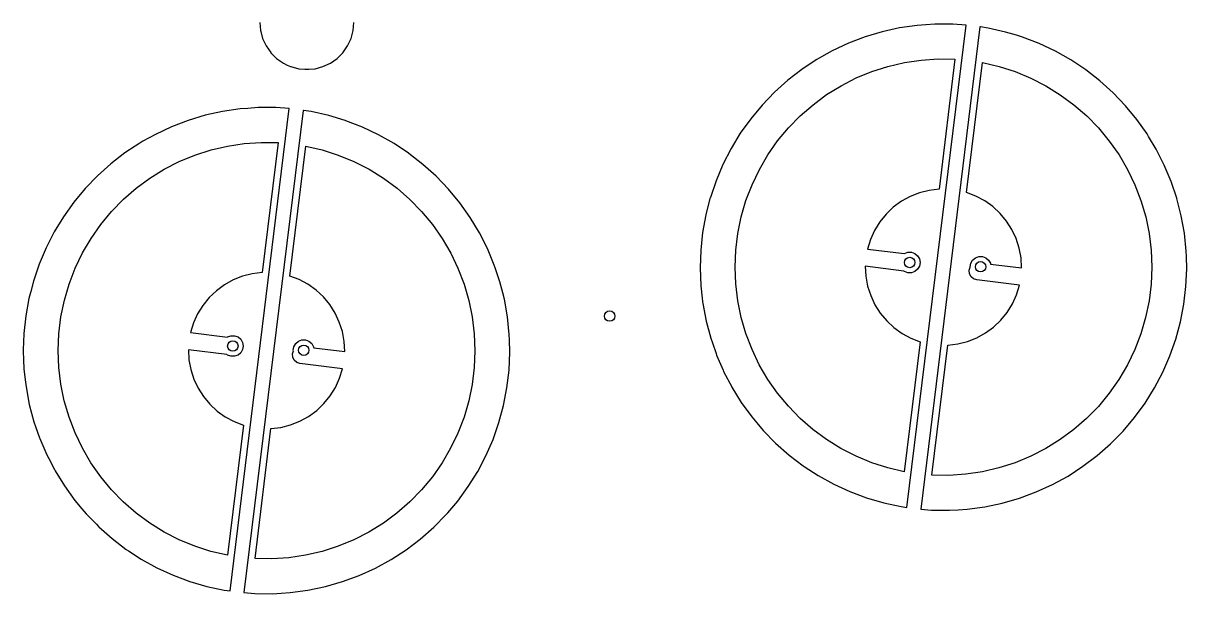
# Model space of a CAD drawing. Extents: x -114 to 114, y -62 to 23.
# Drawn here: x -92.71 to -59.21, y -32.65 to -16.22 of the extents above; entities that cross this region are included whole.
import ezdxf

# ---------------------------------------------------------------- set-up
doc = ezdxf.new("R2010")
doc.units = 0
doc.layers.add('BLACK', color=7, linetype='CONTINUOUS')

msp = doc.modelspace()

# ---------------------------------------------------------------- linework, layer by layer
at = {"layer": 'BLACK', "linetype": 'CONTINUOUS'}
for p, q in [((-85.9029, -16.196), (-85.8823, -16.4314)), ((-83.2122, -16.4314), (-83.1916, -16.196)), ((-67.4842, -16.3548), (-67.9854, -16.4659)), ((-66.9762, -16.2807), (-67.4842, -16.3548)), ((-67.4842, -16.3548), (-67.4842, -16.3548)), ((-67.2712, -30.1677), (-65.5653, -16.2738)), ((-66.7262, -16.2628), (-66.9762, -16.2807)), ((-66.9762, -16.2807), (-66.9762, -16.2807)), ((-65.1684, -16.3238), (-66.8739, -30.2144)), ((-66.4641, -16.244), (-66.7262, -16.2628)), ((-65.9508, -16.2449), (-66.4641, -16.244)), ((-66.4641, -16.244), (-66.4641, -16.244)), ((-66.4641, -16.244), (-66.4641, -16.244)), ((-65.5653, -16.2738), (-65.9508, -16.2449)), ((-65.9508, -16.2449), (-65.9508, -16.2449)), ((-65.1558, -16.3257), (-65.1684, -16.3238)), ((-64.9311, -16.3592), (-65.1558, -16.3257)), ((-64.4303, -16.4721), (-64.9311, -16.3592)), ((-64.9311, -16.3592), (-64.9311, -16.3592)), ((-64.9311, -16.3592), (-64.9311, -16.3592)), ((-85.8823, -16.4314), (-85.8823, -16.4314)), ((-85.8823, -16.4314), (-85.8823, -16.4314)), ((-85.8823, -16.4314), (-85.8754, -16.4573)), ((-85.8754, -16.4573), (-85.8212, -16.6597)), ((-85.8212, -16.6597), (-85.7213, -16.8738)), ((-83.3732, -16.8738), (-83.2734, -16.6597)), ((-83.2734, -16.6597), (-83.2122, -16.4314)), ((-83.2122, -16.4314), (-83.2122, -16.4314)), ((-68.4771, -16.6134), (-68.9567, -16.7966)), ((-67.9854, -16.4659), (-68.4771, -16.6134)), ((-67.9854, -16.4659), (-67.9854, -16.4659)), ((-64.1201, -16.5663), (-64.4303, -16.4721)), ((-64.4303, -16.4721), (-64.4303, -16.4721)), ((-64.4303, -16.4721), (-64.4303, -16.4721)), ((-63.9391, -16.6213), (-64.1201, -16.5663)), ((-63.4601, -16.8062), (-63.9391, -16.6213)), ((-63.9391, -16.6213), (-63.9391, -16.6213)), ((-85.7213, -16.8738), (-85.7213, -16.8738)), ((-85.7213, -16.8738), (-85.5886, -17.0634)), ((-85.5886, -17.0634), (-85.5858, -17.0674)), ((-85.5858, -17.0674), (-85.4187, -17.2345)), ((-83.6759, -17.2345), (-83.5088, -17.0674)), ((-83.5088, -17.0674), (-83.3732, -16.8738)), ((-69.4216, -17.0143), (-69.7312, -17.1881)), ((-68.9567, -16.7966), (-69.4216, -17.0143)), ((-68.9567, -16.7966), (-68.9567, -16.7966)), ((-62.996, -17.0255), (-63.4601, -16.8062)), ((-62.5492, -17.2783), (-62.996, -17.0255)), ((-62.996, -17.0255), (-62.996, -17.0255)), ((-85.4187, -17.2345), (-85.2251, -17.37)), ((-85.2251, -17.37), (-85.2251, -17.37)), ((-85.2251, -17.37), (-85.2251, -17.37)), ((-85.2251, -17.37), (-85.2251, -17.37)), ((-85.2251, -17.37), (-85.1108, -17.4233)), ((-84.0836, -17.4699), (-83.8694, -17.37)), ((-83.8694, -17.37), (-83.6759, -17.2345)), ((-70.0006, -17.3525), (-70.2974, -17.5489)), ((-69.8693, -17.2656), (-70.0006, -17.3525)), ((-69.7312, -17.1881), (-69.8693, -17.2656)), ((-67.8186, -17.4616), (-67.3437, -17.3508)), ((-67.3437, -17.3508), (-66.8613, -17.279)), ((-66.8613, -17.279), (-66.3747, -17.2466)), ((-66.3747, -17.2466), (-65.8871, -17.2538)), ((-65.8871, -17.2538), (-66.3468, -20.9982)), ((-65.5528, -21.0957), (-65.093, -17.3513)), ((-65.093, -17.3513), (-64.6182, -17.4623)), ((-62.1225, -17.5629), (-62.5492, -17.2783)), ((-62.5492, -17.2783), (-62.5492, -17.2783)), ((-85.1108, -17.4233), (-85.0196, -17.4659)), ((-85.0196, -17.4659), (-85.0109, -17.4699)), ((-85.0109, -17.4699), (-85.0109, -17.4699)), ((-85.0109, -17.4699), (-84.7827, -17.5311)), ((-84.7827, -17.5311), (-84.7827, -17.5311)), ((-84.7827, -17.5311), (-84.7827, -17.5311)), ((-84.7827, -17.5311), (-84.6062, -17.5465)), ((-84.6062, -17.5465), (-84.6062, -17.5465)), ((-84.6062, -17.5465), (-84.4883, -17.5465)), ((-84.4883, -17.5465), (-84.3119, -17.5311)), ((-84.3119, -17.5311), (-84.0836, -17.4699)), ((-84.3119, -17.5311), (-84.3119, -17.5311)), ((-84.3119, -17.5311), (-84.3119, -17.5311)), ((-70.2974, -17.5489), (-70.7036, -17.8629)), ((-68.7337, -17.7967), (-68.283, -17.6105)), ((-68.283, -17.6105), (-67.8186, -17.4616)), ((-64.6182, -17.4623), (-64.1539, -17.6114)), ((-64.1539, -17.6114), (-63.7032, -17.7978)), ((-62.1221, -17.5632), (-62.1225, -17.5629)), ((-61.717, -17.8785), (-62.1221, -17.5632)), ((-62.1221, -17.5632), (-62.1221, -17.5632)), ((-70.7036, -17.8629), (-71.0857, -18.2057)), ((-69.5825, -18.2756), (-69.1678, -18.0189)), ((-69.1678, -18.0189), (-68.7337, -17.7967)), ((-63.7032, -17.7978), (-63.2692, -18.0202)), ((-63.2692, -18.0202), (-62.8546, -18.2771)), ((-61.3361, -18.2227), (-61.717, -17.8785)), ((-61.717, -17.8785), (-61.717, -17.8785)), ((-61.717, -17.8785), (-61.717, -17.8785)), ((-71.0857, -18.2057), (-71.4416, -18.5756)), ((-69.9749, -18.5651), (-69.5825, -18.2756)), ((-62.8546, -18.2771), (-62.4623, -18.5667)), ((-60.9814, -18.5939), (-61.3361, -18.2227)), ((-86.4646, -18.6861), (-86.9726, -18.7602)), ((-86.7596, -32.5731), (-85.0537, -18.6792)), ((-86.2512, -18.6708), (-86.4646, -18.6861)), ((-86.4646, -18.6861), (-86.4646, -18.6861)), ((-84.6568, -18.7292), (-86.3623, -32.6198)), ((-85.9525, -18.6494), (-86.2512, -18.6708)), ((-85.4392, -18.6503), (-85.9525, -18.6494)), ((-85.9525, -18.6494), (-85.9525, -18.6494)), ((-85.9525, -18.6494), (-85.9525, -18.6494)), ((-85.0537, -18.6792), (-85.4392, -18.6503)), ((-85.4392, -18.6503), (-85.4392, -18.6503)), ((-84.6442, -18.731), (-84.6568, -18.7292)), ((-84.4195, -18.7646), (-84.6442, -18.731)), ((-71.4417, -18.5756), (-71.7696, -18.9706)), ((-71.4416, -18.5756), (-71.4417, -18.5756)), ((-70.3426, -18.8855), (-69.9749, -18.5651)), ((-62.4623, -18.5667), (-62.0948, -18.8873)), ((-60.6549, -18.99), (-60.9814, -18.5939)), ((-87.9655, -19.0188), (-88.4451, -19.2019)), ((-87.4738, -18.8713), (-87.9655, -19.0188)), ((-86.9726, -18.7602), (-87.4738, -18.8713)), ((-87.4738, -18.8713), (-87.4738, -18.8713)), ((-86.9726, -18.7602), (-86.9726, -18.7602)), ((-83.9187, -18.8775), (-84.4195, -18.7646)), ((-84.4195, -18.7646), (-84.4195, -18.7646)), ((-84.4195, -18.7646), (-84.4195, -18.7646)), ((-83.445, -19.0214), (-83.9187, -18.8775)), ((-83.9187, -18.8775), (-83.9187, -18.8775)), ((-83.9187, -18.8775), (-83.9187, -18.8775)), ((-83.4275, -19.0267), (-83.445, -19.0214)), ((-82.9485, -19.2115), (-83.4275, -19.0267)), ((-83.4275, -19.0267), (-83.4275, -19.0267)), ((-71.7696, -18.9706), (-72.0677, -19.3885)), ((-71.7696, -18.9706), (-71.7696, -18.9706)), ((-70.683, -19.2347), (-70.3426, -18.8855)), ((-62.0948, -18.8873), (-61.7546, -19.2367)), ((-60.3582, -19.409), (-60.6549, -18.99)), ((-88.91, -19.4197), (-89.2667, -19.6199)), ((-88.4451, -19.202), (-88.91, -19.4197)), ((-88.4451, -19.2019), (-88.4451, -19.202)), ((-82.4844, -19.4309), (-82.9485, -19.2115)), ((-72.0677, -19.3886), (-72.3344, -19.8272)), ((-72.0677, -19.3885), (-72.0677, -19.3886)), ((-70.9939, -19.6105), (-70.683, -19.2347)), ((-61.7546, -19.2367), (-61.4439, -19.6126)), ((-60.3169, -19.4774), (-60.3582, -19.409)), ((-89.489, -19.7579), (-89.7858, -19.9543)), ((-89.3577, -19.671), (-89.489, -19.7579)), ((-89.2667, -19.6199), (-89.3577, -19.671)), ((-87.307, -19.867), (-86.8321, -19.7562)), ((-86.8321, -19.7562), (-86.3497, -19.6844)), ((-86.3497, -19.6844), (-85.8631, -19.652)), ((-85.8631, -19.652), (-85.3755, -19.6592)), ((-85.3755, -19.6592), (-85.8352, -23.4036)), ((-85.0412, -23.5011), (-84.5815, -19.7567)), ((-84.5815, -19.7567), (-84.1066, -19.8677)), ((-82.0376, -19.6837), (-82.4844, -19.4309)), ((-82.4844, -19.4309), (-82.4844, -19.4309)), ((-81.6244, -19.9593), (-82.0376, -19.6837)), ((-82.0376, -19.6837), (-82.0376, -19.6837)), ((-71.2732, -20.0102), (-70.9939, -19.6105)), ((-61.4439, -19.6126), (-61.1647, -20.0124)), ((-60.093, -19.8486), (-60.3169, -19.4774)), ((-89.7858, -19.9543), (-90.192, -20.2682)), ((-88.2221, -20.2021), (-87.7714, -20.0159)), ((-87.7714, -20.0159), (-87.307, -19.867)), ((-84.1066, -19.8677), (-83.6423, -20.0168)), ((-83.6423, -20.0168), (-83.1916, -20.2032)), ((-81.6105, -19.9686), (-81.6244, -19.9593)), ((-81.6083, -19.9703), (-81.6105, -19.9686)), ((-81.2054, -20.2839), (-81.6083, -19.9703)), ((-72.3344, -19.8272), (-72.5682, -20.2842)), ((-72.3344, -19.8272), (-72.3344, -19.8272)), ((-71.5192, -20.4313), (-71.2732, -20.0102)), ((-61.1647, -20.0124), (-60.9189, -20.4336)), ((-59.8608, -20.3064), (-60.093, -19.8486)), ((-90.192, -20.2682), (-90.5741, -20.6111)), ((-89.0709, -20.681), (-88.6562, -20.4243)), ((-88.6562, -20.4243), (-88.2221, -20.2021)), ((-83.1916, -20.2032), (-82.7576, -20.4256)), ((-82.7576, -20.4256), (-82.343, -20.6824)), ((-80.8245, -20.6281), (-81.2054, -20.2839)), ((-81.2054, -20.2839), (-81.2054, -20.2839)), ((-81.2054, -20.2839), (-81.2054, -20.2839)), ((-72.5683, -20.2842), (-72.768, -20.7571)), ((-72.5682, -20.2842), (-72.5683, -20.2842)), ((-71.7302, -20.871), (-71.5192, -20.4313)), ((-60.9189, -20.4336), (-60.7081, -20.8734)), ((-59.6626, -20.78), (-59.8608, -20.3064)), ((-90.5741, -20.6111), (-90.9301, -20.981)), ((-89.4633, -20.9705), (-89.0709, -20.681)), ((-82.343, -20.6824), (-81.9507, -20.9721)), ((-80.4698, -20.9993), (-80.8245, -20.6281)), ((-72.768, -20.7571), (-72.9305, -21.2371)), ((-72.768, -20.7571), (-72.768, -20.7571)), ((-90.9301, -20.981), (-91.258, -21.376)), ((-90.9301, -20.981), (-90.9301, -20.981)), ((-89.831, -21.2909), (-89.4633, -20.9705)), ((-81.9507, -20.9721), (-81.5832, -21.2927)), ((-80.1433, -21.3954), (-80.4698, -20.9993)), ((-71.9047, -21.3263), (-71.7302, -20.871)), ((-66.9118, -21.1037), (-67.1796, -21.2097)), ((-66.6327, -21.0328), (-66.9118, -21.1037)), ((-66.3468, -20.9982), (-66.6327, -21.0328)), ((-65.2838, -21.1985), (-65.5528, -21.0957)), ((-60.7081, -20.8734), (-60.5337, -21.3288)), ((-59.5032, -21.2567), (-59.6626, -20.78)), ((-59.6626, -20.78), (-59.6626, -20.78)), ((-91.258, -21.376), (-91.5561, -21.7939)), ((-91.258, -21.376), (-91.258, -21.376)), ((-90.1714, -21.6401), (-89.831, -21.2909)), ((-81.5832, -21.2927), (-81.243, -21.6421)), ((-79.8466, -21.8144), (-80.1433, -21.3954)), ((-72.9326, -21.2434), (-73.0085, -21.5368)), ((-72.9305, -21.2371), (-72.9326, -21.2434)), ((-72.0418, -21.7944), (-71.9047, -21.3263)), ((-67.4316, -21.3489), (-67.6638, -21.5193)), ((-67.1796, -21.2097), (-67.4316, -21.3489)), ((-65.0301, -21.3348), (-65.2838, -21.1985)), ((-64.7959, -21.5023), (-65.0301, -21.3348)), ((-60.5337, -21.3288), (-60.3969, -21.7969)), ((-59.4998, -21.2668), (-59.5032, -21.2567)), ((-59.373, -21.7643), (-59.4998, -21.2668)), ((-90.4823, -22.0159), (-90.1714, -21.6401)), ((-81.243, -21.6421), (-80.9323, -22.018)), ((-73.0612, -21.7404), (-73.1529, -22.2455)), ((-73.0085, -21.5368), (-73.0612, -21.7404)), ((-67.8724, -21.7178), (-68.0538, -21.9414)), ((-67.6638, -21.5193), (-67.8724, -21.7178)), ((-64.5851, -21.6984), (-64.7959, -21.5023)), ((-64.401, -21.9199), (-64.5851, -21.6984)), ((-59.2829, -22.2697), (-59.373, -21.7643)), ((-91.5561, -21.794), (-91.8228, -22.2326)), ((-91.5561, -21.7939), (-91.5561, -21.794)), ((-90.7616, -22.4156), (-90.4823, -22.0159)), ((-80.9323, -22.018), (-80.6531, -22.4178)), ((-79.5814, -22.254), (-79.8466, -21.8144)), ((-72.1403, -22.272), (-72.0418, -21.7944)), ((-68.0538, -21.9414), (-68.2053, -22.1864)), ((-64.2467, -22.163), (-64.401, -21.9199)), ((-60.3969, -21.7969), (-60.2986, -22.2746)), ((-91.8228, -22.2326), (-92.0567, -22.6896)), ((-91.8228, -22.2326), (-91.8228, -22.2326)), ((-91.0076, -22.8367), (-90.7616, -22.4156)), ((-80.6531, -22.4178), (-80.4073, -22.839)), ((-79.3492, -22.7118), (-79.5814, -22.254)), ((-73.1529, -22.2455), (-73.2075, -22.756)), ((-72.1997, -22.756), (-72.1403, -22.272)), ((-68.2053, -22.1864), (-68.3242, -22.4486)), ((-64.1247, -22.4239), (-64.2467, -22.163)), ((-64.037, -22.6982), (-64.1247, -22.4239)), ((-60.2986, -22.2746), (-60.2394, -22.7587)), ((-59.2302, -22.7804), (-59.2829, -22.2697)), ((-92.0567, -22.6896), (-92.2564, -23.1625)), ((-92.0567, -22.6896), (-92.0567, -22.6896)), ((-79.1511, -23.1854), (-79.3492, -22.7118)), ((-73.2075, -22.756), (-73.2244, -23.2642)), ((-73.2075, -22.756), (-73.2075, -22.756)), ((-73.2075, -22.756), (-73.2075, -22.756)), ((-72.2197, -23.2433), (-72.1997, -22.756)), ((-68.3242, -22.4486), (-68.4086, -22.724)), ((-68.4086, -22.724), (-67.3454, -22.8545)), ((-63.9851, -22.9814), (-64.037, -22.6982)), ((-60.2394, -22.7587), (-60.2197, -23.2459)), ((-91.2186, -23.2764), (-91.0076, -22.8367)), ((-80.4073, -22.839), (-80.1965, -23.2788)), ((-67.3454, -22.8545), (-67.3417, -22.8514)), ((-67.3417, -22.8514), (-67.2438, -22.8158)), ((-67.2438, -22.8158), (-67.1396, -22.8158)), ((-67.1396, -22.8158), (-67.0417, -22.8514)), ((-67.0417, -22.8514), (-66.9619, -22.9184)), ((-66.9619, -22.9184), (-66.9098, -23.0086)), ((-66.9098, -23.0086), (-66.8917, -23.1112)), ((-66.8917, -23.1112), (-66.9098, -23.2138)), ((-65.4311, -23.1305), (-65.379, -23.0402)), ((-65.379, -23.0402), (-65.2991, -22.9733)), ((-65.2991, -22.9733), (-65.2012, -22.9376)), ((-65.2012, -22.9376), (-65.097, -22.9376)), ((-65.097, -22.9376), (-64.9991, -22.9733)), ((-64.9991, -22.9733), (-64.9193, -23.0402)), ((-64.9193, -23.0402), (-64.8672, -23.1305)), ((-63.9698, -23.269), (-63.9851, -22.9814)), ((-59.2253, -22.9424), (-59.2302, -22.7804)), ((-59.2302, -22.7804), (-59.2302, -22.7804)), ((-59.2302, -22.7804), (-59.2302, -22.7804)), ((-59.2149, -23.2935), (-59.2253, -22.9424)), ((-92.2564, -23.1625), (-92.4202, -23.6463)), ((-92.2564, -23.1625), (-92.2564, -23.1625)), ((-91.3931, -23.7317), (-91.2186, -23.2764)), ((-86.1211, -23.4382), (-86.4002, -23.5091)), ((-85.8352, -23.4036), (-86.1211, -23.4382)), ((-80.1965, -23.2788), (-80.0221, -23.7342)), ((-79.1231, -23.2691), (-79.1511, -23.1854)), ((-78.9882, -23.6722), (-79.1231, -23.2691)), ((-73.2244, -23.2642), (-73.2245, -23.2691)), ((-73.2245, -23.2691), (-73.2039, -23.782)), ((-72.1999, -23.7306), (-72.2197, -23.2433)), ((-67.3589, -23.3566), (-68.4695, -23.2202)), ((-68.4695, -23.2202), (-68.4542, -23.5078)), ((-67.3417, -23.371), (-67.3589, -23.3566)), ((-67.2438, -23.4067), (-67.3417, -23.371)), ((-67.1396, -23.4067), (-67.2438, -23.4067)), ((-67.0417, -23.371), (-67.1396, -23.4067)), ((-66.9619, -23.304), (-67.0417, -23.371)), ((-66.9098, -23.2138), (-66.9619, -23.304)), ((-65.4752, -23.336), (-65.4464, -23.2486)), ((-65.468, -23.4333), (-65.4752, -23.336)), ((-65.4241, -23.5204), (-65.468, -23.4333)), ((-65.4491, -23.2331), (-65.4311, -23.1305)), ((-65.4464, -23.2486), (-65.4491, -23.2331)), ((-64.8672, -23.1305), (-64.8621, -23.1594)), ((-64.8621, -23.1594), (-63.9698, -23.269)), ((-60.2197, -23.2459), (-60.2396, -23.7332)), ((-59.2373, -23.8064), (-59.2149, -23.2935)), ((-92.421, -23.6488), (-92.4985, -23.9485)), ((-92.4202, -23.6463), (-92.421, -23.6488)), ((-91.5302, -24.1998), (-91.3931, -23.7317)), ((-86.92, -23.7543), (-87.1522, -23.9246)), ((-86.668, -23.615), (-86.92, -23.7543)), ((-86.4002, -23.5091), (-86.668, -23.615)), ((-84.7722, -23.6039), (-85.0412, -23.5011)), ((-84.5185, -23.7402), (-84.7722, -23.6039)), ((-84.2843, -23.9077), (-84.5185, -23.7402)), ((-80.0221, -23.7342), (-79.8853, -24.2023)), ((-78.8812, -24.0918), (-78.9882, -23.6722)), ((-73.2039, -23.782), (-73.2039, -23.782)), ((-73.2039, -23.782), (-73.1632, -24.139)), ((-72.1407, -24.2146), (-72.1999, -23.7306)), ((-68.4542, -23.5078), (-68.4023, -23.791)), ((-65.3502, -23.5841), (-65.4241, -23.5204)), ((-65.2576, -23.6146), (-65.3502, -23.5841)), ((-64.0307, -23.7653), (-65.2576, -23.6146)), ((-64.1151, -24.0406), (-64.0307, -23.7653)), ((-60.2396, -23.7332), (-60.299, -24.2172)), ((-92.4985, -23.9485), (-92.5496, -24.1458)), ((-87.1522, -23.9246), (-87.3608, -24.1232)), ((-84.0735, -24.1038), (-84.2843, -23.9077)), ((-83.8894, -24.3253), (-84.0735, -24.1038)), ((-78.8682, -24.1428), (-78.8812, -24.0918)), ((-68.4023, -23.791), (-68.3146, -24.0653)), ((-68.3146, -24.0653), (-68.1926, -24.3262)), ((-64.234, -24.3028), (-64.1151, -24.0406)), ((-59.2972, -24.3163), (-59.2373, -23.8064)), ((-92.5496, -24.1458), (-92.6414, -24.6509)), ((-91.6287, -24.6774), (-91.5302, -24.1998)), ((-87.5423, -24.3468), (-87.6937, -24.5918)), ((-87.3608, -24.1232), (-87.5423, -24.3468)), ((-83.7351, -24.5684), (-83.8894, -24.3253)), ((-79.8853, -24.2023), (-79.787, -24.68)), ((-78.8614, -24.1697), (-78.8682, -24.1428)), ((-78.7713, -24.6751), (-78.8614, -24.1697)), ((-73.1632, -24.139), (-73.1523, -24.235)), ((-73.1523, -24.235), (-73.1458, -24.2921)), ((-73.1458, -24.2921), (-73.0505, -24.7965)), ((-72.0424, -24.6923), (-72.1407, -24.2146)), ((-68.1926, -24.3262), (-68.0383, -24.5693)), ((-64.3855, -24.5478), (-64.234, -24.3028)), ((-60.299, -24.2172), (-60.3976, -24.6949)), ((-59.3943, -24.8204), (-59.2972, -24.3163)), ((-92.6414, -24.6509), (-92.6959, -25.1613)), ((-91.6881, -25.1614), (-91.6287, -24.6774)), ((-87.6937, -24.5918), (-87.8126, -24.854)), ((-83.6131, -24.8293), (-83.7351, -24.5684)), ((-79.787, -24.68), (-79.7278, -25.164)), ((-78.7186, -25.1858), (-78.7713, -24.6751)), ((-71.9056, -25.1604), (-72.0424, -24.6923)), ((-68.0383, -24.5693), (-67.8542, -24.7908)), ((-64.7755, -24.97), (-64.5669, -24.7714)), ((-64.5669, -24.7714), (-64.3855, -24.5478)), ((-60.3976, -24.6949), (-60.5346, -25.1629)), ((-87.8126, -24.854), (-87.897, -25.1294)), ((-83.5254, -25.1036), (-83.6131, -24.8293)), ((-83.4735, -25.3868), (-83.5254, -25.1036)), ((-73.0505, -24.7965), (-72.9185, -25.2926)), ((-67.8542, -24.7908), (-67.6434, -24.9869)), ((-67.6434, -24.9869), (-67.4092, -25.1545)), ((-65.0077, -25.1403), (-64.7755, -24.97)), ((-59.528, -25.316), (-59.3943, -24.8204)), ((-92.6959, -25.1614), (-92.7115, -25.6305)), ((-92.6959, -25.1613), (-92.6959, -25.1614)), ((-92.6959, -25.1614), (-92.6959, -25.1614)), ((-91.7081, -25.6487), (-91.6881, -25.1614)), ((-87.897, -25.1294), (-86.8338, -25.2599)), ((-86.8338, -25.2599), (-86.8301, -25.2568)), ((-86.8301, -25.2568), (-86.7322, -25.2212)), ((-86.7322, -25.2212), (-86.628, -25.2212)), ((-86.628, -25.2212), (-86.5301, -25.2568)), ((-86.5301, -25.2568), (-86.4503, -25.3238)), ((-86.4503, -25.3238), (-86.3982, -25.414)), ((-86.3982, -25.414), (-86.3801, -25.5166)), ((-84.9195, -25.5359), (-84.8674, -25.4456)), ((-84.8674, -25.4456), (-84.7876, -25.3787)), ((-84.7876, -25.3787), (-84.6896, -25.343)), ((-84.6896, -25.343), (-84.5855, -25.343)), ((-84.5855, -25.343), (-84.4876, -25.3787)), ((-84.4876, -25.3787), (-84.4077, -25.4456)), ((-84.4077, -25.4456), (-84.3556, -25.5359)), ((-83.4582, -25.6744), (-83.4735, -25.3868)), ((-79.7278, -25.164), (-79.7081, -25.6513)), ((-78.7141, -25.3369), (-78.7186, -25.1858)), ((-78.7186, -25.1858), (-78.7186, -25.1858)), ((-78.7186, -25.1858), (-78.7186, -25.1858)), ((-78.7033, -25.6989), (-78.7141, -25.3369)), ((-72.9185, -25.2926), (-72.8716, -25.4281)), ((-72.8716, -25.4281), (-72.7672, -25.7295)), ((-71.7312, -25.6158), (-71.9056, -25.1604)), ((-67.4092, -25.1545), (-67.1555, -25.2907)), ((-66.8865, -25.3935), (-67.3463, -29.1379)), ((-67.1555, -25.2907), (-66.8865, -25.3935)), ((-66.0925, -25.491), (-65.8066, -25.4564)), ((-65.8066, -25.4564), (-65.5275, -25.3855)), ((-65.5275, -25.3855), (-65.2597, -25.2796)), ((-65.2597, -25.2796), (-65.0077, -25.1403)), ((-60.5346, -25.1629), (-60.7091, -25.6182)), ((-59.6977, -25.8005), (-59.528, -25.316)), ((-92.7115, -25.6305), (-92.7129, -25.6745)), ((-92.7129, -25.6745), (-92.7035, -25.9102)), ((-91.6884, -26.136), (-91.7081, -25.6487)), ((-86.8473, -25.762), (-87.9579, -25.6256)), ((-87.9579, -25.6256), (-87.9426, -25.9132)), ((-86.8301, -25.7764), (-86.8473, -25.762)), ((-86.7322, -25.812), (-86.8301, -25.7764)), ((-86.5301, -25.7764), (-86.628, -25.812)), ((-86.4503, -25.7094), (-86.5301, -25.7764)), ((-86.3982, -25.6192), (-86.4503, -25.7094)), ((-86.3801, -25.5166), (-86.3982, -25.6192)), ((-84.9637, -25.7414), (-84.9348, -25.654)), ((-84.9564, -25.8387), (-84.9637, -25.7414)), ((-84.9376, -25.6385), (-84.9195, -25.5359)), ((-84.9348, -25.654), (-84.9376, -25.6385)), ((-84.3556, -25.5359), (-84.3505, -25.5648)), ((-84.3505, -25.5648), (-83.4582, -25.6744)), ((-79.7081, -25.6513), (-79.728, -26.1386)), ((-78.7257, -26.2118), (-78.7033, -25.6989)), ((-72.7672, -25.7295), (-72.7505, -25.7778)), ((-72.7505, -25.7778), (-72.5636, -26.2118)), ((-71.5204, -26.0556), (-71.7312, -25.6158)), ((-66.5522, -29.2354), (-66.0925, -25.491)), ((-60.7091, -25.6182), (-60.9201, -26.0579)), ((-92.7035, -25.9102), (-92.6923, -26.1874)), ((-87.9426, -25.9132), (-87.8907, -26.1964)), ((-86.628, -25.812), (-86.7322, -25.812)), ((-84.9125, -25.9258), (-84.9564, -25.8387)), ((-84.8386, -25.9895), (-84.9125, -25.9258)), ((-84.746, -26.02), (-84.8386, -25.9895)), ((-83.5191, -26.1706), (-84.746, -26.02)), ((-71.2747, -26.4768), (-71.5204, -26.0556)), ((-60.9201, -26.0579), (-61.1661, -26.479)), ((-59.9024, -26.2713), (-59.6977, -25.8005)), ((-92.6923, -26.1874), (-92.6503, -26.5566)), ((-91.6291, -26.62), (-91.6884, -26.136)), ((-87.8907, -26.1964), (-87.803, -26.4707)), ((-83.7225, -26.7082), (-83.6036, -26.446)), ((-83.6036, -26.446), (-83.5191, -26.1706)), ((-79.728, -26.1386), (-79.7874, -26.6226)), ((-78.7856, -26.7216), (-78.7257, -26.2118)), ((-72.5636, -26.2118), (-72.5474, -26.2493)), ((-72.5474, -26.2493), (-72.3141, -26.6975)), ((-60.141, -26.7259), (-59.9024, -26.2713)), ((-92.6503, -26.5566), (-92.6342, -26.6975)), ((-92.6342, -26.6975), (-92.5389, -27.2019)), ((-91.5308, -27.0977), (-91.6291, -26.62)), ((-87.803, -26.4707), (-87.681, -26.7316)), ((-87.681, -26.7316), (-87.5267, -26.9747)), ((-83.8739, -26.9532), (-83.7225, -26.7082)), ((-79.7874, -26.6226), (-79.886, -27.1002)), ((-78.8827, -27.2258), (-78.7856, -26.7216)), ((-72.3141, -26.6975), (-72.3104, -26.7046)), ((-72.3104, -26.7046), (-72.3104, -26.7046)), ((-72.3104, -26.7046), (-72.0406, -27.1414)), ((-70.9955, -26.8766), (-71.2747, -26.4768)), ((-61.1661, -26.479), (-61.4455, -26.8788)), ((-60.4123, -27.1617), (-60.141, -26.7259)), ((-91.394, -27.5658), (-91.5308, -27.0977)), ((-87.5267, -26.9747), (-87.3427, -27.1962)), ((-84.0553, -27.1768), (-83.8739, -26.9532)), ((-79.886, -27.1002), (-80.023, -27.5683)), ((-70.6847, -27.2525), (-70.9955, -26.8766)), ((-61.4455, -26.8788), (-61.7564, -27.2545)), ((-92.5389, -27.2019), (-92.4069, -27.698)), ((-87.3427, -27.1962), (-87.1318, -27.3923)), ((-87.1318, -27.3923), (-86.8976, -27.5598)), ((-84.4961, -27.5457), (-84.2639, -27.3754)), ((-84.2639, -27.3754), (-84.0553, -27.1768)), ((-79.0164, -27.7214), (-78.8827, -27.2258)), ((-72.0406, -27.1414), (-71.7396, -27.5572)), ((-70.3445, -27.6019), (-70.6847, -27.2525)), ((-61.7564, -27.2545), (-62.0968, -27.6037)), ((-60.7148, -27.5765), (-60.4123, -27.1617)), ((-92.4069, -27.698), (-92.36, -27.8335)), ((-91.2196, -28.0212), (-91.394, -27.5658)), ((-86.8976, -27.5598), (-86.6439, -27.6961)), ((-86.3749, -27.7989), (-86.8347, -31.5433)), ((-86.6439, -27.6961), (-86.3749, -27.7989)), ((-85.295, -27.8618), (-85.0159, -27.7909)), ((-85.0159, -27.7909), (-84.7481, -27.6849)), ((-84.7481, -27.6849), (-84.4961, -27.5457)), ((-80.023, -27.5683), (-80.1975, -28.0236)), ((-79.1861, -28.2059), (-79.0164, -27.7214)), ((-71.7396, -27.5572), (-71.7396, -27.5573)), ((-71.7396, -27.5573), (-71.5937, -27.7305)), ((-71.5937, -27.7305), (-71.4089, -27.9499)), ((-69.977, -27.9225), (-70.3445, -27.6019)), ((-62.0968, -27.6037), (-62.4644, -27.9241)), ((-61.0468, -27.968), (-60.7148, -27.5765)), ((-92.36, -27.8335), (-92.2478, -28.1575)), ((-91.0089, -28.461), (-91.2196, -28.0212)), ((-86.0406, -31.6408), (-85.5809, -27.8964)), ((-85.5809, -27.8964), (-85.295, -27.8618)), ((-80.1975, -28.0236), (-80.4085, -28.4633)), ((-71.4089, -27.9499), (-71.0504, -28.3174)), ((-69.5847, -28.2122), (-69.977, -27.9225)), ((-62.4644, -27.9241), (-62.8568, -28.2136)), ((-61.4067, -28.3342), (-61.0468, -27.968)), ((-92.2478, -28.1575), (-92.2389, -28.1832)), ((-92.2389, -28.1832), (-92.0358, -28.6546)), ((-90.7631, -28.8822), (-91.0089, -28.461)), ((-80.4085, -28.4633), (-80.6545, -28.8844)), ((-79.3908, -28.6767), (-79.1861, -28.2059)), ((-71.0504, -28.3174), (-70.6659, -28.6575)), ((-69.1701, -28.469), (-69.5847, -28.2122)), ((-68.7361, -28.6914), (-69.1701, -28.469)), ((-63.2715, -28.4703), (-63.7056, -28.6925)), ((-62.8568, -28.2136), (-63.2715, -28.4703)), ((-61.7924, -28.673), (-61.4067, -28.3342)), ((-92.0358, -28.6546), (-92.0358, -28.6547)), ((-92.0358, -28.6547), (-91.9807, -28.7605)), ((-91.9807, -28.7605), (-91.8184, -29.0723)), ((-79.6294, -29.1313), (-79.3908, -28.6767)), ((-70.6659, -28.6575), (-70.2575, -28.9686)), ((-68.2855, -28.8778), (-68.7361, -28.6914)), ((-63.7056, -28.6925), (-64.1563, -28.8787)), ((-62.2018, -28.9827), (-61.7924, -28.673)), ((-91.8184, -29.0723), (-91.7988, -29.11)), ((-91.7988, -29.11), (-91.7988, -29.11)), ((-91.7988, -29.11), (-91.529, -29.5468)), ((-90.4839, -29.282), (-90.7631, -28.8822)), ((-80.6545, -28.8844), (-80.9339, -29.2841)), ((-79.9007, -29.5671), (-79.6294, -29.1313)), ((-70.2575, -28.9686), (-70.2268, -28.9887)), ((-70.2268, -28.9887), (-69.8275, -29.249)), ((-67.8212, -29.0269), (-68.2855, -28.8778)), ((-67.3463, -29.1379), (-67.8212, -29.0269)), ((-65.0957, -29.1384), (-65.578, -29.2102)), ((-64.6207, -29.0276), (-65.0957, -29.1384)), ((-64.1563, -28.8787), (-64.6207, -29.0276)), ((-62.6328, -29.2615), (-62.2018, -28.9827)), ((-90.1731, -29.6579), (-90.4839, -29.282)), ((-80.9339, -29.2841), (-81.2448, -29.6599)), ((-69.8275, -29.249), (-69.8275, -29.249)), ((-69.8275, -29.249), (-69.8275, -29.249)), ((-69.8275, -29.249), (-69.378, -29.4971)), ((-66.0646, -29.2426), (-66.5522, -29.2354)), ((-65.578, -29.2102), (-66.0646, -29.2426)), ((-63.0831, -29.5081), (-62.6328, -29.2615)), ((-91.529, -29.5468), (-91.228, -29.9626)), ((-89.8329, -30.0073), (-90.1731, -29.6579)), ((-81.2448, -29.6599), (-81.5852, -30.0091)), ((-80.2032, -29.9819), (-79.9007, -29.5671)), ((-69.378, -29.4971), (-68.9116, -29.7116)), ((-68.9116, -29.7116), (-68.4308, -29.8914)), ((-64.0318, -29.8991), (-63.5503, -29.721)), ((-63.5503, -29.721), (-63.0831, -29.5081)), ((-91.228, -29.9626), (-91.228, -29.9627)), ((-91.228, -29.9627), (-91.0244, -30.2045)), ((-89.4654, -30.3279), (-89.8329, -30.0073)), ((-81.5852, -30.0091), (-81.9528, -30.3295)), ((-80.488, -30.3177), (-80.2032, -29.9819)), ((-68.4308, -29.8914), (-67.938, -30.0355)), ((-67.938, -30.0355), (-67.938, -30.0355)), ((-67.938, -30.0355), (-67.938, -30.0355)), ((-67.938, -30.0355), (-67.4361, -30.1431)), ((-67.4361, -30.1431), (-67.4361, -30.1431)), ((-67.4361, -30.1431), (-67.436, -30.1431)), ((-67.436, -30.1431), (-67.2712, -30.1677)), ((-65.5361, -30.2161), (-65.0274, -30.1473)), ((-65.0274, -30.1473), (-65.0273, -30.1473)), ((-65.0273, -30.1473), (-64.525, -30.0414)), ((-65.0273, -30.1473), (-65.0273, -30.1473)), ((-64.525, -30.0414), (-64.0318, -29.8991)), ((-64.525, -30.0414), (-64.525, -30.0414)), ((-64.525, -30.0414), (-64.525, -30.0414)), ((-91.0244, -30.2045), (-90.8973, -30.3553)), ((-90.8973, -30.3553), (-90.6082, -30.6517)), ((-89.0731, -30.6176), (-89.4654, -30.3279)), ((-81.9528, -30.3295), (-82.3452, -30.619)), ((-80.8951, -30.7396), (-80.5353, -30.3734)), ((-80.5353, -30.3734), (-80.488, -30.3177)), ((-66.8739, -30.2144), (-66.5618, -30.2411)), ((-66.5618, -30.2411), (-66.0485, -30.2474)), ((-66.0485, -30.2474), (-65.7962, -30.232)), ((-65.7962, -30.232), (-65.5361, -30.2161)), ((-65.5361, -30.2161), (-65.5361, -30.2161)), ((-65.5361, -30.2161), (-65.5361, -30.2161)), ((-90.6082, -30.6517), (-90.546, -30.7153)), ((-90.546, -30.7153), (-90.5388, -30.7228)), ((-90.5388, -30.7228), (-90.1543, -31.0629)), ((-88.6586, -30.8744), (-89.0731, -30.6176)), ((-82.3452, -30.619), (-82.7599, -30.8757)), ((-81.2808, -31.0784), (-80.8951, -30.7396)), ((-90.1543, -31.0629), (-89.7459, -31.374)), ((-88.2245, -31.0968), (-88.6586, -30.8744)), ((-87.7739, -31.2832), (-88.2245, -31.0968)), ((-83.194, -31.0979), (-83.6448, -31.2841)), ((-82.7599, -30.8757), (-83.194, -31.0979)), ((-81.6902, -31.3881), (-81.2808, -31.0784)), ((-89.7459, -31.374), (-89.6811, -31.4163)), ((-89.6811, -31.4163), (-89.3159, -31.6544)), ((-87.3096, -31.4323), (-87.7739, -31.2832)), ((-86.8347, -31.5433), (-87.3096, -31.4323)), ((-84.1091, -31.433), (-84.5841, -31.5438)), ((-83.6448, -31.2841), (-84.1091, -31.433)), ((-82.1213, -31.6669), (-81.6902, -31.3881)), ((-89.3159, -31.6544), (-89.3159, -31.6544)), ((-89.3159, -31.6544), (-89.3159, -31.6544)), ((-89.3159, -31.6544), (-88.8664, -31.9025)), ((-85.553, -31.648), (-86.0406, -31.6408)), ((-85.0664, -31.6156), (-85.553, -31.648)), ((-84.5841, -31.5438), (-85.0664, -31.6156)), ((-82.5716, -31.9135), (-82.1213, -31.6669)), ((-88.8664, -31.9025), (-88.4, -32.117)), ((-88.4, -32.117), (-87.9192, -32.2968)), ((-83.5202, -32.3045), (-83.0387, -32.1264)), ((-83.0387, -32.1264), (-82.5716, -31.9135)), ((-87.9192, -32.2968), (-87.4264, -32.4409)), ((-87.4264, -32.4409), (-87.4264, -32.4409)), ((-87.4264, -32.4409), (-87.4264, -32.4409)), ((-87.4264, -32.4409), (-86.9245, -32.5485)), ((-84.5157, -32.5527), (-84.0134, -32.4468)), ((-84.0134, -32.4468), (-84.0135, -32.4468)), ((-84.0135, -32.4468), (-84.0134, -32.4468)), ((-84.0134, -32.4468), (-83.5202, -32.3045)), ((-86.9245, -32.5485), (-86.9245, -32.5485)), ((-86.9245, -32.5485), (-86.9245, -32.5485)), ((-86.9245, -32.5485), (-86.7596, -32.5731)), ((-86.3623, -32.6198), (-86.0503, -32.6465)), ((-86.0503, -32.6465), (-85.5369, -32.6528)), ((-85.5369, -32.6528), (-85.2846, -32.6374)), ((-85.2846, -32.6374), (-85.0245, -32.6215)), ((-85.0245, -32.6215), (-84.5158, -32.5527)), ((-85.0245, -32.6215), (-85.0245, -32.6215)), ((-85.0245, -32.6215), (-85.0245, -32.6215)), ((-84.5158, -32.5527), (-84.5157, -32.5527)), ((-84.5157, -32.5527), (-84.5157, -32.5527))]:
    msp.add_line(p, q, dxfattribs=at)
at = {"layer": 'BLACK'}
for centre in [(-67.1917, -23.1112), (-65.1491, -23.2331), (-75.8295, -24.6545), (-86.6801, -25.5166), (-84.6376, -25.6385)]:
    msp.add_circle(centre, 0.15, dxfattribs=at)

doc.saveas('drawing.dxf')
